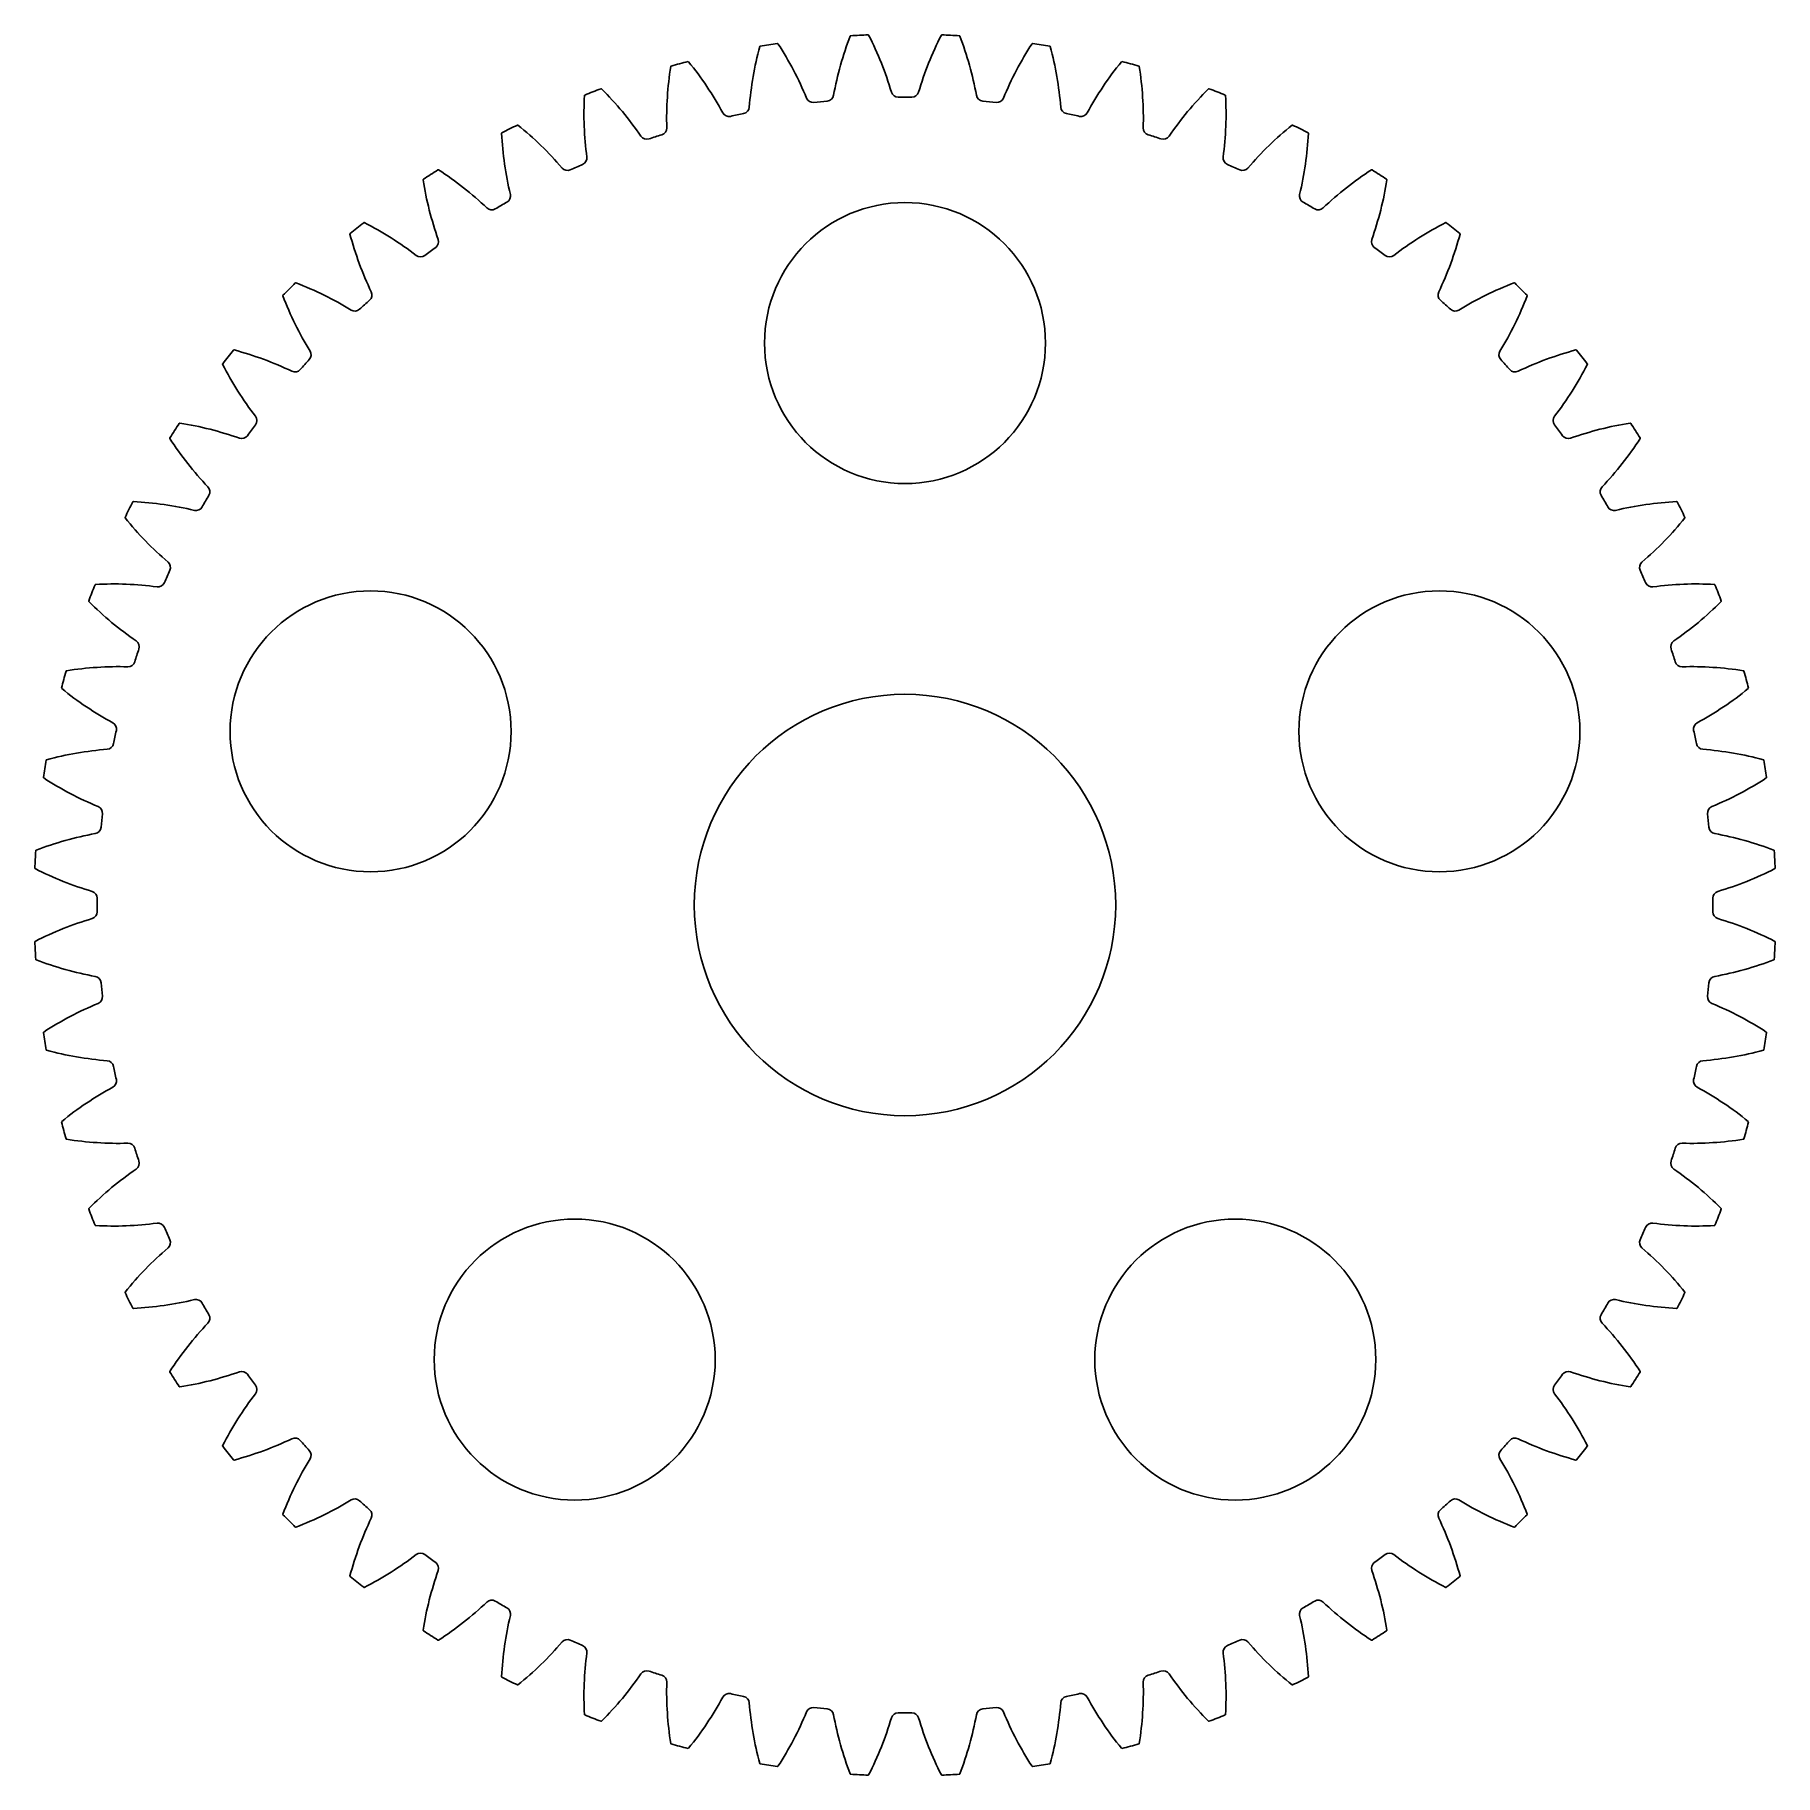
# Model space of a CAD drawing. Header units: millimetres. Extents: x -31 to 31, y -31 to 31.
import ezdxf

# ---------------------------------------------------------------- set-up
doc = ezdxf.new("R2010")
doc.units = ezdxf.units.MM

msp = doc.modelspace()

# ---------------------------------------------------------------- linework, layer by layer
at = {"color": 7, "linetype": 'Continuous', "lineweight": 25}
for centre, radius in [((0, 20), 5), ((-19.021, 6.18), 5), ((19.021, 6.18), 5), ((0, 0), 7.5), ((-11.756, -16.18), 5), ((11.756, -16.18), 5)]:
    msp.add_circle(centre, radius, dxfattribs=at)
for centre, radius, start, end in [((6.42, 27.45), 12, 165.01145, 175.48061), ((-5.152, 30.549), 0.02, 99.57335, 165.01145), ((0, 0), 31, 98.42665, 99.57335), ((-4.54, 30.646), 0.02, 32.98855, 98.42665), ((-14.588, 24.123), 12, 22.51939, 32.98855), ((9.254, 26.629), 12, 159.01145, 169.48061), ((-1.931, 30.92), 0.02, 93.57335, 159.01145), ((0, 0), 31, 92.42665, 93.57335), ((-1.312, 30.952), 0.02, 26.98855, 92.42665), ((-11.987, 25.516), 12, 16.51939, 26.98855), ((11.987, 25.516), 12, 153.01145, 163.48061), ((1.312, 30.952), 0.02, 87.57335, 153.01145), ((0, 0), 31, 86.42665, 87.57335), ((1.931, 30.92), 0.02, 20.98855, 86.42665), ((-9.254, 26.629), 12, 10.51939, 20.98855), ((14.588, 24.123), 12, 147.01145, 157.48061), ((4.54, 30.646), 0.02, 81.57335, 147.01145), ((0, 0), 31, 80.42665, 81.57335), ((5.152, 30.549), 0.02, 14.98855, 80.42665), ((-6.42, 27.45), 12, 4.51939, 14.98855), ((3.516, 27.971), 12, 171.01145, 181.48061), ((-8.317, 29.843), 0.02, 105.57335, 171.01145), ((0, 0), 31, 104.42665, 105.57335), ((-7.718, 30.003), 0.02, 38.98855, 104.42665), ((-17.03, 22.466), 12, 28.51939, 38.98855), ((17.03, 22.466), 12, 141.01145, 151.48061), ((7.718, 30.003), 0.02, 75.57335, 141.01145), ((0, 0), 31, 74.42665, 75.57335), ((8.317, 29.843), 0.02, 8.98855, 74.42665), ((-3.516, 27.971), 12, 358.51939, 8.98855), ((0.573, 28.185), 12, 177.01145, 187.48061), ((-11.391, 28.81), 0.02, 111.57335, 177.01145), ((0, 0), 31, 110.42665, 111.57335), ((-10.812, 29.032), 0.02, 44.98855, 110.42665), ((-19.285, 20.563), 12, 34.51939, 44.98855), ((-3.272, 28.815), 0.251, 202.51939, 276.47759), ((0, 0), 28.749, 95.52241, 96.47759), ((-2.791, 28.865), 0.251, 275.52241, 349.48061), ((-0.242, 28.999), 0.251, 196.51939, 270.47759), ((0, 0), 28.749, 89.52241, 90.47759), ((0.242, 28.999), 0.251, 269.52241, 343.48061), ((2.791, 28.865), 0.251, 190.51939, 264.47759), ((0, 0), 28.749, 83.52241, 84.47759), ((3.272, 28.815), 0.251, 263.52241, 337.48061), ((19.285, 20.563), 12, 135.01145, 145.48061), ((10.812, 29.032), 0.02, 69.57335, 135.01145), ((0, 0), 31, 68.42665, 69.57335), ((-0.573, 28.185), 12, 352.51939, 2.98855), ((11.391, 28.81), 0.02, 2.98855, 68.42665), ((-6.266, 28.315), 0.251, 208.51939, 282.47759), ((0, 0), 28.749, 101.52241, 102.47759), ((-5.793, 28.416), 0.251, 281.52241, 355.48061), ((5.793, 28.416), 0.251, 184.51939, 258.47759), ((0, 0), 28.749, 77.52241, 78.47759), ((6.266, 28.315), 0.251, 257.52241, 331.48061), ((-14.34, 27.461), 0.02, 117.57335, 183.01145), ((-2.377, 28.091), 12, 183.01145, 193.48061), ((0, 0), 31, 116.42665, 117.57335), ((-13.788, 27.743), 0.02, 50.98855, 116.42665), ((-21.329, 18.434), 12, 40.51939, 50.98855), ((-9.191, 27.505), 0.251, 214.51939, 288.47759), ((0, 0), 28.749, 107.52241, 108.47759), ((-8.731, 27.654), 0.251, 287.52241, 1.48061), ((8.731, 27.654), 0.251, 178.51939, 252.47759), ((0, 0), 28.749, 71.52241, 72.47759), ((9.191, 27.505), 0.251, 251.52241, 325.48061), ((21.329, 18.434), 12, 129.01145, 139.48061), ((13.788, 27.743), 0.02, 63.57335, 129.01145), ((0, 0), 31, 62.42665, 63.57335), ((2.377, 28.091), 12, 346.51939, 356.98855), ((14.34, 27.461), 0.02, 356.98855, 62.42665), ((0, 0), 31, 122.42665, 123.57335), ((-16.612, 26.15), 0.02, 56.98855, 122.42665), ((-23.139, 16.104), 12, 46.51939, 56.98855), ((-12.016, 26.394), 0.251, 220.51939, 294.47759), ((0, 0), 28.749, 113.52241, 114.47759), ((-11.574, 26.59), 0.251, 293.52241, 7.48061), ((11.574, 26.59), 0.251, 172.51939, 246.47759), ((0, 0), 28.749, 65.52241, 66.47759), ((12.016, 26.394), 0.251, 245.52241, 319.48061), ((23.139, 16.104), 12, 123.01145, 133.48061), ((16.612, 26.15), 0.02, 57.57335, 123.01145), ((0, 0), 31, 56.42665, 57.57335), ((-17.132, 25.812), 0.02, 123.57335, 189.01145), ((-5.3, 27.688), 12, 189.01145, 199.48061), ((5.3, 27.688), 12, 340.51939, 350.98855), ((17.132, 25.812), 0.02, 350.98855, 56.42665), ((-14.709, 24.993), 0.251, 226.51939, 300.47759), ((0, 0), 28.749, 119.52241, 120.47759), ((-14.29, 25.235), 0.251, 299.52241, 13.48061), ((14.29, 25.235), 0.251, 166.51939, 240.47759), ((0, 0), 28.749, 59.52241, 60.47759), ((14.709, 24.993), 0.251, 239.52241, 313.48061), ((0, 0), 31, 128.42665, 129.57335), ((-19.254, 24.27), 0.02, 62.98855, 128.42665), ((-24.695, 13.597), 12, 52.51939, 62.98855), ((24.695, 13.597), 12, 117.01145, 127.48061), ((19.254, 24.27), 0.02, 51.57335, 117.01145), ((0, 0), 31, 50.42665, 51.57335), ((-19.736, 23.88), 0.02, 129.57335, 195.01145), ((-8.165, 26.983), 12, 195.01145, 205.48061), ((-16.85, 23.603), 0.251, 305.52241, 19.48061), ((16.85, 23.603), 0.251, 160.51939, 234.47759), ((8.165, 26.983), 12, 334.51939, 344.98855), ((19.736, 23.88), 0.02, 344.98855, 50.42665), ((-17.241, 23.319), 0.251, 232.51939, 306.47759), ((0, 0), 28.749, 125.52241, 126.47759), ((0, 0), 28.749, 53.52241, 54.47759), ((17.241, 23.319), 0.251, 233.52241, 307.48061), ((-22.124, 21.686), 0.02, 135.57335, 201.01145), ((0, 0), 31, 134.42665, 135.57335), ((-21.686, 22.124), 0.02, 68.98855, 134.42665), ((-25.981, 10.941), 12, 58.51939, 68.98855), ((-19.224, 21.712), 0.251, 311.52241, 25.48061), ((19.224, 21.712), 0.251, 154.51939, 228.47759), ((25.981, 10.941), 12, 111.01145, 121.48061), ((21.686, 22.124), 0.02, 45.57335, 111.01145), ((0, 0), 31, 44.42665, 45.57335), ((22.124, 21.686), 0.02, 338.98855, 44.42665), ((-10.941, 25.981), 12, 201.01145, 211.48061), ((-19.584, 21.389), 0.251, 238.51939, 312.47759), ((0, 0), 28.749, 131.52241, 132.47759), ((0, 0), 28.749, 47.52241, 48.47759), ((19.584, 21.389), 0.251, 227.52241, 301.48061), ((10.941, 25.981), 12, 328.51939, 338.98855), ((-24.27, 19.254), 0.02, 141.57335, 207.01145), ((-13.597, 24.695), 12, 207.01145, 217.48061), ((0, 0), 31, 140.42665, 141.57335), ((-23.88, 19.736), 0.02, 74.98855, 140.42665), ((-26.983, 8.165), 12, 64.51939, 74.98855), ((0, 0), 28.749, 137.52241, 138.47759), ((-21.389, 19.584), 0.251, 317.52241, 31.48061), ((21.389, 19.584), 0.251, 148.51939, 222.47759), ((0, 0), 28.749, 41.52241, 42.47759), ((26.983, 8.165), 12, 105.01145, 115.48061), ((13.597, 24.695), 12, 322.51939, 332.98855), ((23.88, 19.736), 0.02, 39.57335, 105.01145), ((0, 0), 31, 38.42665, 39.57335), ((24.27, 19.254), 0.02, 332.98855, 38.42665), ((-21.712, 19.224), 0.251, 244.51939, 318.47759), ((21.712, 19.224), 0.251, 221.52241, 295.48061), ((-23.319, 17.241), 0.251, 323.52241, 37.48061), ((23.319, 17.241), 0.251, 142.51939, 216.47759), ((0, 0), 31, 146.42665, 147.57335), ((-25.812, 17.132), 0.02, 80.98855, 146.42665), ((-27.688, 5.3), 12, 70.51939, 80.98855), ((0, 0), 28.749, 143.52241, 144.47759), ((0, 0), 28.749, 35.52241, 36.47759), ((27.688, 5.3), 12, 99.01145, 109.48061), ((25.812, 17.132), 0.02, 33.57335, 99.01145), ((0, 0), 31, 32.42665, 33.57335), ((-26.15, 16.612), 0.02, 147.57335, 213.01145), ((-16.104, 23.139), 12, 213.01145, 223.48061), ((-23.603, 16.85), 0.251, 250.51939, 324.47759), ((23.603, 16.85), 0.251, 215.52241, 289.48061), ((16.104, 23.139), 12, 316.51939, 326.98855), ((26.15, 16.612), 0.02, 326.98855, 32.42665), ((-24.993, 14.709), 0.251, 329.52241, 43.48061), ((24.993, 14.709), 0.251, 136.51939, 210.47759), ((0, 0), 31, 152.42665, 153.57335), ((-27.461, 14.34), 0.02, 86.98855, 152.42665), ((-28.091, 2.377), 12, 76.51939, 86.98855), ((0, 0), 28.749, 149.52241, 150.47759), ((0, 0), 28.749, 29.52241, 30.47759), ((28.091, 2.377), 12, 93.01145, 103.48061), ((27.461, 14.34), 0.02, 27.57335, 93.01145), ((0, 0), 31, 26.42665, 27.57335), ((-27.743, 13.788), 0.02, 153.57335, 219.01145), ((-18.434, 21.329), 12, 219.01145, 229.48061), ((-25.235, 14.29), 0.251, 256.51939, 330.47759), ((25.235, 14.29), 0.251, 209.52241, 283.48061), ((18.434, 21.329), 12, 310.51939, 320.98855), ((27.743, 13.788), 0.02, 320.98855, 26.42665), ((0, 0), 28.749, 155.52241, 156.47759), ((-26.394, 12.016), 0.251, 335.52241, 49.48061), ((26.394, 12.016), 0.251, 130.51939, 204.47759), ((0, 0), 28.749, 23.52241, 24.47759), ((0, 0), 31, 158.42665, 159.57335), ((-28.81, 11.391), 0.02, 92.98855, 158.42665), ((-28.185, -0.573), 12, 82.51939, 92.98855), ((-26.59, 11.574), 0.251, 262.51939, 336.47759), ((26.59, 11.574), 0.251, 203.52241, 277.48061), ((28.185, -0.573), 12, 87.01145, 97.48061), ((28.81, 11.391), 0.02, 21.57335, 87.01145), ((0, 0), 31, 20.42665, 21.57335), ((-29.032, 10.812), 0.02, 159.57335, 225.01145), ((-20.563, 19.285), 12, 225.01145, 235.48061), ((20.563, 19.285), 12, 304.51939, 314.98855), ((29.032, 10.812), 0.02, 314.98855, 20.42665), ((-27.505, 9.191), 0.251, 341.52241, 55.48061), ((27.505, 9.191), 0.251, 124.51939, 198.47759), ((0, 0), 28.749, 161.52241, 162.47759), ((0, 0), 28.749, 17.52241, 18.47759), ((0, 0), 31, 164.42665, 165.57335), ((-29.843, 8.317), 0.02, 98.98855, 164.42665), ((-27.971, -3.516), 12, 88.51939, 98.98855), ((-27.654, 8.731), 0.251, 268.51939, 342.47759), ((27.654, 8.731), 0.251, 197.52241, 271.48061), ((27.971, -3.516), 12, 81.01145, 91.48061), ((29.843, 8.317), 0.02, 15.57335, 81.01145), ((0, 0), 31, 14.42665, 15.57335), ((-30.003, 7.718), 0.02, 165.57335, 231.01145), ((-22.466, 17.03), 12, 231.01145, 241.48061), ((22.466, 17.03), 12, 298.51939, 308.98855), ((30.003, 7.718), 0.02, 308.98855, 14.42665), ((-28.315, 6.266), 0.251, 347.52241, 61.48061), ((0, 0), 28.749, 167.52241, 168.47759), ((28.315, 6.266), 0.251, 118.51939, 192.47759), ((0, 0), 28.749, 11.52241, 12.47759), ((-28.416, 5.793), 0.251, 274.51939, 348.47759), ((28.416, 5.793), 0.251, 191.52241, 265.48061), ((0, 0), 31, 170.42665, 171.57335), ((-30.549, 5.152), 0.02, 104.98855, 170.42665), ((-27.45, -6.42), 12, 94.51939, 104.98855), ((27.45, -6.42), 12, 75.01145, 85.48061), ((30.549, 5.152), 0.02, 9.57335, 75.01145), ((0, 0), 31, 8.42665, 9.57335), ((-30.646, 4.54), 0.02, 171.57335, 237.01145), ((-24.123, 14.588), 12, 237.01145, 247.48061), ((24.123, 14.588), 12, 292.51939, 302.98855), ((30.646, 4.54), 0.02, 302.98855, 8.42665), ((-28.815, 3.272), 0.251, 353.52241, 67.48061), ((0, 0), 28.749, 173.52241, 174.47759), ((28.815, 3.272), 0.251, 112.51939, 186.47759), ((0, 0), 28.749, 5.52241, 6.47759), ((-26.629, -9.254), 12, 100.51939, 110.98855), ((-28.865, 2.791), 0.251, 280.51939, 354.47759), ((28.865, 2.791), 0.251, 185.52241, 259.48061), ((26.629, -9.254), 12, 69.01145, 79.48061), ((0, 0), 31, 176.42665, 177.57335), ((-30.92, 1.931), 0.02, 110.98855, 176.42665), ((30.92, 1.931), 0.02, 3.57335, 69.01145), ((0, 0), 31, 2.42665, 3.57335), ((-30.952, 1.312), 0.02, 177.57335, 243.01145), ((-25.516, 11.987), 12, 243.01145, 253.48061), ((25.516, 11.987), 12, 286.51939, 296.98855), ((30.952, 1.312), 0.02, 296.98855, 2.42665), ((-28.999, 0.242), 0.251, 359.52241, 73.48061), ((0, 0), 28.749, 179.52241, 180.47759), ((28.999, 0.242), 0.251, 106.51939, 180.47759), ((0, 0), 28.749, 359.52241, 0.47759), ((-25.516, -11.987), 12, 106.51939, 116.98855), ((-28.999, -0.242), 0.251, 286.51939, 0.47759), ((28.999, -0.242), 0.251, 179.52241, 253.48061), ((25.516, -11.987), 12, 63.01145, 73.48061), ((-30.952, -1.312), 0.02, 116.98855, 182.42665), ((0, 0), 31, 182.42665, 183.57335), ((0, 0), 31, 356.42665, 357.57335), ((30.952, -1.312), 0.02, 357.57335, 63.01145), ((-30.92, -1.931), 0.02, 183.57335, 249.01145), ((-26.629, 9.254), 12, 249.01145, 259.48061), ((26.629, 9.254), 12, 280.51939, 290.98855), ((30.92, -1.931), 0.02, 290.98855, 356.42665), ((-28.865, -2.791), 0.251, 5.52241, 79.48061), ((0, 0), 28.749, 185.52241, 186.47759), ((0, 0), 28.749, 353.52241, 354.47759), ((28.865, -2.791), 0.251, 100.51939, 174.47759), ((-24.123, -14.588), 12, 112.51939, 122.98855), ((-28.815, -3.272), 0.251, 292.51939, 6.47759), ((28.815, -3.272), 0.251, 173.52241, 247.48061), ((24.123, -14.588), 12, 57.01145, 67.48061), ((-30.646, -4.54), 0.02, 122.98855, 188.42665), ((0, 0), 31, 188.42665, 189.57335), ((0, 0), 31, 350.42665, 351.57335), ((30.646, -4.54), 0.02, 351.57335, 57.01145), ((-30.549, -5.152), 0.02, 189.57335, 255.01145), ((-27.45, 6.42), 12, 255.01145, 265.48061), ((-28.416, -5.793), 0.251, 11.52241, 85.48061), ((28.416, -5.793), 0.251, 94.51939, 168.47759), ((27.45, 6.42), 12, 274.51939, 284.98855), ((30.549, -5.152), 0.02, 284.98855, 350.42665), ((0, 0), 28.749, 191.52241, 192.47759), ((0, 0), 28.749, 347.52241, 348.47759), ((-22.466, -17.03), 12, 118.51939, 128.98855), ((-28.315, -6.266), 0.251, 298.51939, 12.47759), ((28.315, -6.266), 0.251, 167.52241, 241.48061), ((22.466, -17.03), 12, 51.01145, 61.48061), ((-30.003, -7.718), 0.02, 128.98855, 194.42665), ((0, 0), 31, 194.42665, 195.57335), ((0, 0), 31, 344.42665, 345.57335), ((30.003, -7.718), 0.02, 345.57335, 51.01145), ((-29.843, -8.317), 0.02, 195.57335, 261.01145), ((-27.971, 3.516), 12, 261.01145, 271.48061), ((-27.654, -8.731), 0.251, 17.52241, 91.48061), ((0, 0), 28.749, 197.52241, 198.47759), ((0, 0), 28.749, 341.52241, 342.47759), ((27.654, -8.731), 0.251, 88.51939, 162.47759), ((27.971, 3.516), 12, 268.51939, 278.98855), ((29.843, -8.317), 0.02, 278.98855, 344.42665), ((-27.505, -9.191), 0.251, 304.51939, 18.47759), ((27.505, -9.191), 0.251, 161.52241, 235.48061), ((-20.563, -19.285), 12, 124.51939, 134.98855), ((20.563, -19.285), 12, 45.01145, 55.48061), ((-29.032, -10.812), 0.02, 134.98855, 200.42665), ((0, 0), 31, 200.42665, 201.57335), ((0, 0), 31, 338.42665, 339.57335), ((29.032, -10.812), 0.02, 339.57335, 45.01145), ((-28.81, -11.391), 0.02, 201.57335, 267.01145), ((-28.185, 0.573), 12, 267.01145, 277.48061), ((-26.59, -11.574), 0.251, 23.52241, 97.48061), ((0, 0), 28.749, 203.52241, 204.47759), ((0, 0), 28.749, 335.52241, 336.47759), ((26.59, -11.574), 0.251, 82.51939, 156.47759), ((28.185, 0.573), 12, 262.51939, 272.98855), ((28.81, -11.391), 0.02, 272.98855, 338.42665), ((-18.434, -21.329), 12, 130.51939, 140.98855), ((-26.394, -12.016), 0.251, 310.51939, 24.47759), ((26.394, -12.016), 0.251, 155.52241, 229.48061), ((18.434, -21.329), 12, 39.01145, 49.48061), ((-27.743, -13.788), 0.02, 140.98855, 206.42665), ((0, 0), 31, 206.42665, 207.57335), ((-28.091, -2.377), 12, 273.01145, 283.48061), ((-25.235, -14.29), 0.251, 29.52241, 103.48061), ((0, 0), 28.749, 209.52241, 210.47759), ((0, 0), 28.749, 329.52241, 330.47759), ((25.235, -14.29), 0.251, 76.51939, 150.47759), ((28.091, -2.377), 12, 256.51939, 266.98855), ((0, 0), 31, 332.42665, 333.57335), ((27.743, -13.788), 0.02, 333.57335, 39.01145), ((-27.461, -14.34), 0.02, 207.57335, 273.01145), ((-24.993, -14.709), 0.251, 316.51939, 30.47759), ((24.993, -14.709), 0.251, 149.52241, 223.48061), ((27.461, -14.34), 0.02, 266.98855, 332.42665), ((-16.104, -23.139), 12, 136.51939, 146.98855), ((16.104, -23.139), 12, 33.01145, 43.48061), ((-26.15, -16.612), 0.02, 146.98855, 212.42665), ((0, 0), 31, 212.42665, 213.57335), ((-27.688, -5.3), 12, 279.01145, 289.48061), ((-23.603, -16.85), 0.251, 35.52241, 109.48061), ((0, 0), 28.749, 215.52241, 216.47759), ((0, 0), 28.749, 323.52241, 324.47759), ((23.603, -16.85), 0.251, 70.51939, 144.47759), ((27.688, -5.3), 12, 250.51939, 260.98855), ((0, 0), 31, 326.42665, 327.57335), ((26.15, -16.612), 0.02, 327.57335, 33.01145), ((-25.812, -17.132), 0.02, 213.57335, 279.01145), ((-23.319, -17.241), 0.251, 322.51939, 36.47759), ((23.319, -17.241), 0.251, 143.52241, 217.48061), ((25.812, -17.132), 0.02, 260.98855, 326.42665), ((-13.597, -24.695), 12, 142.51939, 152.98855), ((13.597, -24.695), 12, 27.01145, 37.48061), ((-26.983, -8.165), 12, 285.01145, 295.48061), ((-21.712, -19.224), 0.251, 41.52241, 115.48061), ((0, 0), 28.749, 221.52241, 222.47759), ((0, 0), 28.749, 317.52241, 318.47759), ((21.712, -19.224), 0.251, 64.51939, 138.47759), ((26.983, -8.165), 12, 244.51939, 254.98855), ((-24.27, -19.254), 0.02, 152.98855, 218.42665), ((0, 0), 31, 218.42665, 219.57335), ((-23.88, -19.736), 0.02, 219.57335, 285.01145), ((-10.941, -25.981), 12, 148.51939, 158.98855), ((-21.389, -19.584), 0.251, 328.51939, 42.47759), ((21.389, -19.584), 0.251, 137.52241, 211.48061), ((10.941, -25.981), 12, 21.01145, 31.48061), ((23.88, -19.736), 0.02, 254.98855, 320.42665), ((0, 0), 31, 320.42665, 321.57335), ((24.27, -19.254), 0.02, 321.57335, 27.01145), ((-22.124, -21.686), 0.02, 158.98855, 224.42665), ((-25.981, -10.941), 12, 291.01145, 301.48061), ((-19.584, -21.389), 0.251, 47.52241, 121.48061), ((0, 0), 28.749, 227.52241, 228.47759), ((-19.224, -21.712), 0.251, 334.51939, 48.47759), ((19.224, -21.712), 0.251, 131.52241, 205.48061), ((0, 0), 28.749, 311.52241, 312.47759), ((19.584, -21.389), 0.251, 58.51939, 132.47759), ((25.981, -10.941), 12, 238.51939, 248.98855), ((22.124, -21.686), 0.02, 315.57335, 21.01145), ((0, 0), 31, 224.42665, 225.57335), ((-21.686, -22.124), 0.02, 225.57335, 291.01145), ((-8.165, -26.983), 12, 154.51939, 164.98855), ((8.165, -26.983), 12, 15.01145, 25.48061), ((21.686, -22.124), 0.02, 248.98855, 314.42665), ((0, 0), 31, 314.42665, 315.57335), ((-24.695, -13.597), 12, 297.01145, 307.48061), ((-17.241, -23.319), 0.251, 53.52241, 127.48061), ((0, 0), 28.749, 233.52241, 234.47759), ((-16.85, -23.603), 0.251, 340.51939, 54.47759), ((16.85, -23.603), 0.251, 125.52241, 199.48061), ((0, 0), 28.749, 305.52241, 306.47759), ((17.241, -23.319), 0.251, 52.51939, 126.47759), ((24.695, -13.597), 12, 232.51939, 242.98855), ((-19.736, -23.88), 0.02, 164.98855, 230.42665), ((0, 0), 31, 230.42665, 231.57335), ((-5.3, -27.688), 12, 160.51939, 170.98855), ((5.3, -27.688), 12, 9.01145, 19.48061), ((0, 0), 31, 308.42665, 309.57335), ((19.736, -23.88), 0.02, 309.57335, 15.01145), ((-19.254, -24.27), 0.02, 231.57335, 297.01145), ((-14.709, -24.993), 0.251, 59.52241, 133.48061), ((0, 0), 28.749, 239.52241, 240.47759), ((0, 0), 28.749, 299.52241, 300.47759), ((14.709, -24.993), 0.251, 46.51939, 120.47759), ((19.254, -24.27), 0.02, 242.98855, 308.42665), ((-23.139, -16.104), 12, 303.01145, 313.48061), ((-2.377, -28.091), 12, 166.51939, 176.98855), ((-14.29, -25.235), 0.251, 346.51939, 60.47759), ((14.29, -25.235), 0.251, 119.52241, 193.48061), ((2.377, -28.091), 12, 3.01145, 13.48061), ((23.139, -16.104), 12, 226.51939, 236.98855), ((-17.132, -25.812), 0.02, 170.98855, 236.42665), ((0, 0), 31, 236.42665, 237.57335), ((0, 0), 31, 302.42665, 303.57335), ((17.132, -25.812), 0.02, 303.57335, 9.01145), ((-16.612, -26.15), 0.02, 237.57335, 303.01145), ((-21.329, -18.434), 12, 309.01145, 319.48061), ((-12.016, -26.394), 0.251, 65.52241, 139.48061), ((0, 0), 28.749, 245.52241, 246.47759), ((-11.574, -26.59), 0.251, 352.51939, 66.47759), ((0.573, -28.185), 12, 172.51939, 182.98855), ((11.574, -26.59), 0.251, 113.52241, 187.48061), ((-0.573, -28.185), 12, 357.01145, 7.48061), ((0, 0), 28.749, 293.52241, 294.47759), ((12.016, -26.394), 0.251, 40.51939, 114.47759), ((21.329, -18.434), 12, 220.51939, 230.98855), ((16.612, -26.15), 0.02, 236.98855, 302.42665), ((-9.191, -27.505), 0.251, 71.52241, 145.48061), ((9.191, -27.505), 0.251, 34.51939, 108.47759), ((-14.34, -27.461), 0.02, 176.98855, 242.42665), ((0, 0), 31, 242.42665, 243.57335), ((-13.788, -27.743), 0.02, 243.57335, 309.01145), ((-19.285, -20.563), 12, 315.01145, 325.48061), ((0, 0), 28.749, 251.52241, 252.47759), ((-8.731, -27.654), 0.251, 358.51939, 72.47759), ((3.516, -27.971), 12, 178.51939, 188.98855), ((-3.516, -27.971), 12, 351.01145, 1.48061), ((8.731, -27.654), 0.251, 107.52241, 181.48061), ((0, 0), 28.749, 287.52241, 288.47759), ((19.285, -20.563), 12, 214.51939, 224.98855), ((13.788, -27.743), 0.02, 230.98855, 296.42665), ((0, 0), 31, 296.42665, 297.57335), ((14.34, -27.461), 0.02, 297.57335, 3.01145), ((-17.03, -22.466), 12, 321.01145, 331.48061), ((-6.266, -28.315), 0.251, 77.52241, 151.48061), ((0, 0), 28.749, 257.52241, 258.47759), ((-5.793, -28.416), 0.251, 4.51939, 78.47759), ((6.42, -27.45), 12, 184.51939, 194.98855), ((-6.42, -27.45), 12, 345.01145, 355.48061), ((5.793, -28.416), 0.251, 101.52241, 175.48061), ((0, 0), 28.749, 281.52241, 282.47759), ((6.266, -28.315), 0.251, 28.51939, 102.47759), ((17.03, -22.466), 12, 208.51939, 218.98855), ((-11.391, -28.81), 0.02, 182.98855, 248.42665), ((0, 0), 31, 248.42665, 249.57335), ((-10.812, -29.032), 0.02, 249.57335, 315.01145), ((-14.588, -24.123), 12, 327.01145, 337.48061), ((-3.272, -28.815), 0.251, 83.52241, 157.48061), ((0, 0), 28.749, 263.52241, 264.47759), ((-2.791, -28.865), 0.251, 10.51939, 84.47759), ((9.254, -26.629), 12, 190.51939, 200.98855), ((-11.987, -25.516), 12, 333.01145, 343.48061), ((-0.242, -28.999), 0.251, 89.52241, 163.48061), ((0, 0), 28.749, 269.52241, 270.47759), ((0.242, -28.999), 0.251, 16.51939, 90.47759), ((11.987, -25.516), 12, 196.51939, 206.98855), ((-9.254, -26.629), 12, 339.01145, 349.48061), ((2.791, -28.865), 0.251, 95.52241, 169.48061), ((0, 0), 28.749, 275.52241, 276.47759), ((3.272, -28.815), 0.251, 22.51939, 96.47759), ((14.588, -24.123), 12, 202.51939, 212.98855), ((10.812, -29.032), 0.02, 224.98855, 290.42665), ((0, 0), 31, 290.42665, 291.57335), ((11.391, -28.81), 0.02, 291.57335, 357.01145), ((-8.317, -29.843), 0.02, 188.98855, 254.42665), ((0, 0), 31, 254.42665, 255.57335), ((-7.718, -30.003), 0.02, 255.57335, 321.01145), ((7.718, -30.003), 0.02, 218.98855, 284.42665), ((0, 0), 31, 284.42665, 285.57335), ((8.317, -29.843), 0.02, 285.57335, 351.01145), ((-5.152, -30.549), 0.02, 194.98855, 260.42665), ((0, 0), 31, 260.42665, 261.57335), ((-4.54, -30.646), 0.02, 261.57335, 327.01145), ((-1.931, -30.92), 0.02, 200.98855, 266.42665), ((0, 0), 31, 266.42665, 267.57335), ((-1.312, -30.952), 0.02, 267.57335, 333.01145), ((1.312, -30.952), 0.02, 206.98855, 272.42665), ((0, 0), 31, 272.42665, 273.57335), ((1.931, -30.92), 0.02, 273.57335, 339.01145), ((4.54, -30.646), 0.02, 212.98855, 278.42665), ((0, 0), 31, 278.42665, 279.57335), ((5.152, -30.549), 0.02, 279.57335, 345.01145)]:
    msp.add_arc(centre, radius, start, end, dxfattribs=at)

doc.saveas('drawing.dxf')
